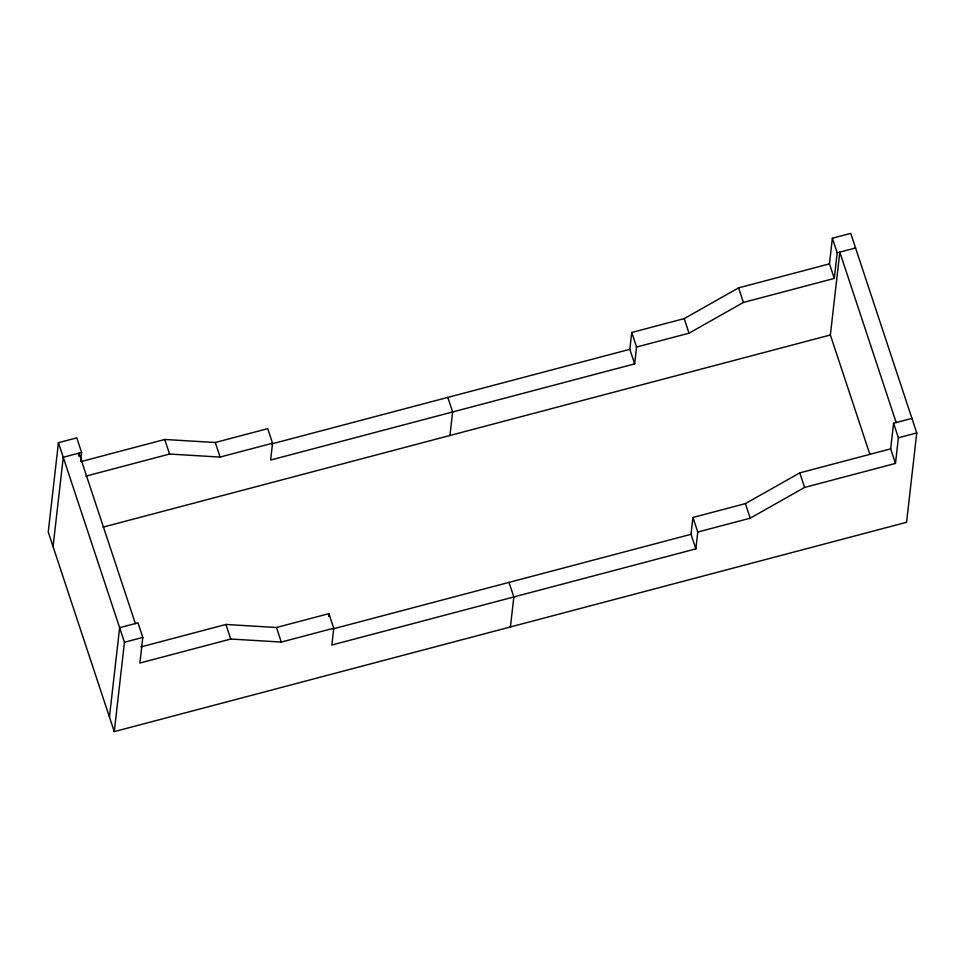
<?xml version="1.0" encoding="UTF-8"?>
<svg xmlns="http://www.w3.org/2000/svg" width="965" height="965" viewBox="0 0 965 965"><rect width="100%" height="100%" fill="white"/><g stroke="black" fill="none" stroke-linecap="round" stroke-linejoin="round"><path stroke-width="1.45" d="M80.638 460.968L81.603 452.416L76.79 437.857L58.431 442.706L48.25 532.053L114.268 731.615L906.569 522.294L916.75 432.947L850.732 233.385L832.373 238.234L829.454 263.867L834.279 278.427L743.4 302.443L689.022 333.19L636.562 347.038L634.644 363.877L270.622 460.04L272.54 443.212L267.727 428.641L215.267 442.501L164.738 439.473L81.084 461.572M53.063 546.612L63.244 457.277L81.603 452.416M78.648 456.107L78.985 453.152L135.365 623.571L137.983 622.847L142.808 637.419L139.889 663.039L230.756 639.035L281.285 642.063L333.745 628.203L328.92 613.644L276.472 627.503L225.943 624.464L140.842 646.948M109.443 717.043L119.624 627.696L135.365 623.571M114.268 731.615L124.449 642.268L58.431 442.706M328.607 616.442L328.92 613.644M333.745 628.203L331.827 645.042L695.849 548.868L697.767 532.041L692.942 517.469L745.402 503.609L799.78 472.874L890.659 448.858L893.578 423.237L911.937 418.388M449.955 435.48L452.633 411.959L447.82 397.399M510.425 626.948L513.838 596.961L509.013 582.39M634.644 363.877L629.831 349.306L631.749 332.479L684.197 318.619L738.575 287.872L829.454 263.867M695.849 548.868L691.024 534.308L692.942 517.469M834.279 278.427L837.198 252.806L832.373 238.234M869.875 454.406L830.37 334.988L839.815 252.142L855.557 247.957M697.767 532.041L750.215 518.181L804.593 487.434L895.472 463.429L898.391 437.796L893.578 423.237M85.897 476.143L169.563 454.045L220.092 457.072L272.54 443.212M271.635 443.936L629.831 349.306M103.062 527.131L830.37 334.988M124.449 642.268L142.808 637.419M898.391 437.796L916.75 432.947M332.829 628.939L691.024 534.308M837.198 252.806L839.815 252.142L896.196 422.574M890.659 448.858L895.472 463.429M738.575 287.872L743.4 302.443M799.78 472.874L804.593 487.434M684.197 318.619L689.022 333.19M745.402 503.609L750.215 518.181M631.749 332.479L636.562 347.038M215.267 442.501L220.092 457.072M276.472 627.503L281.285 642.063M164.738 439.473L169.563 454.045M225.943 624.464L230.756 639.035"/></g></svg>
